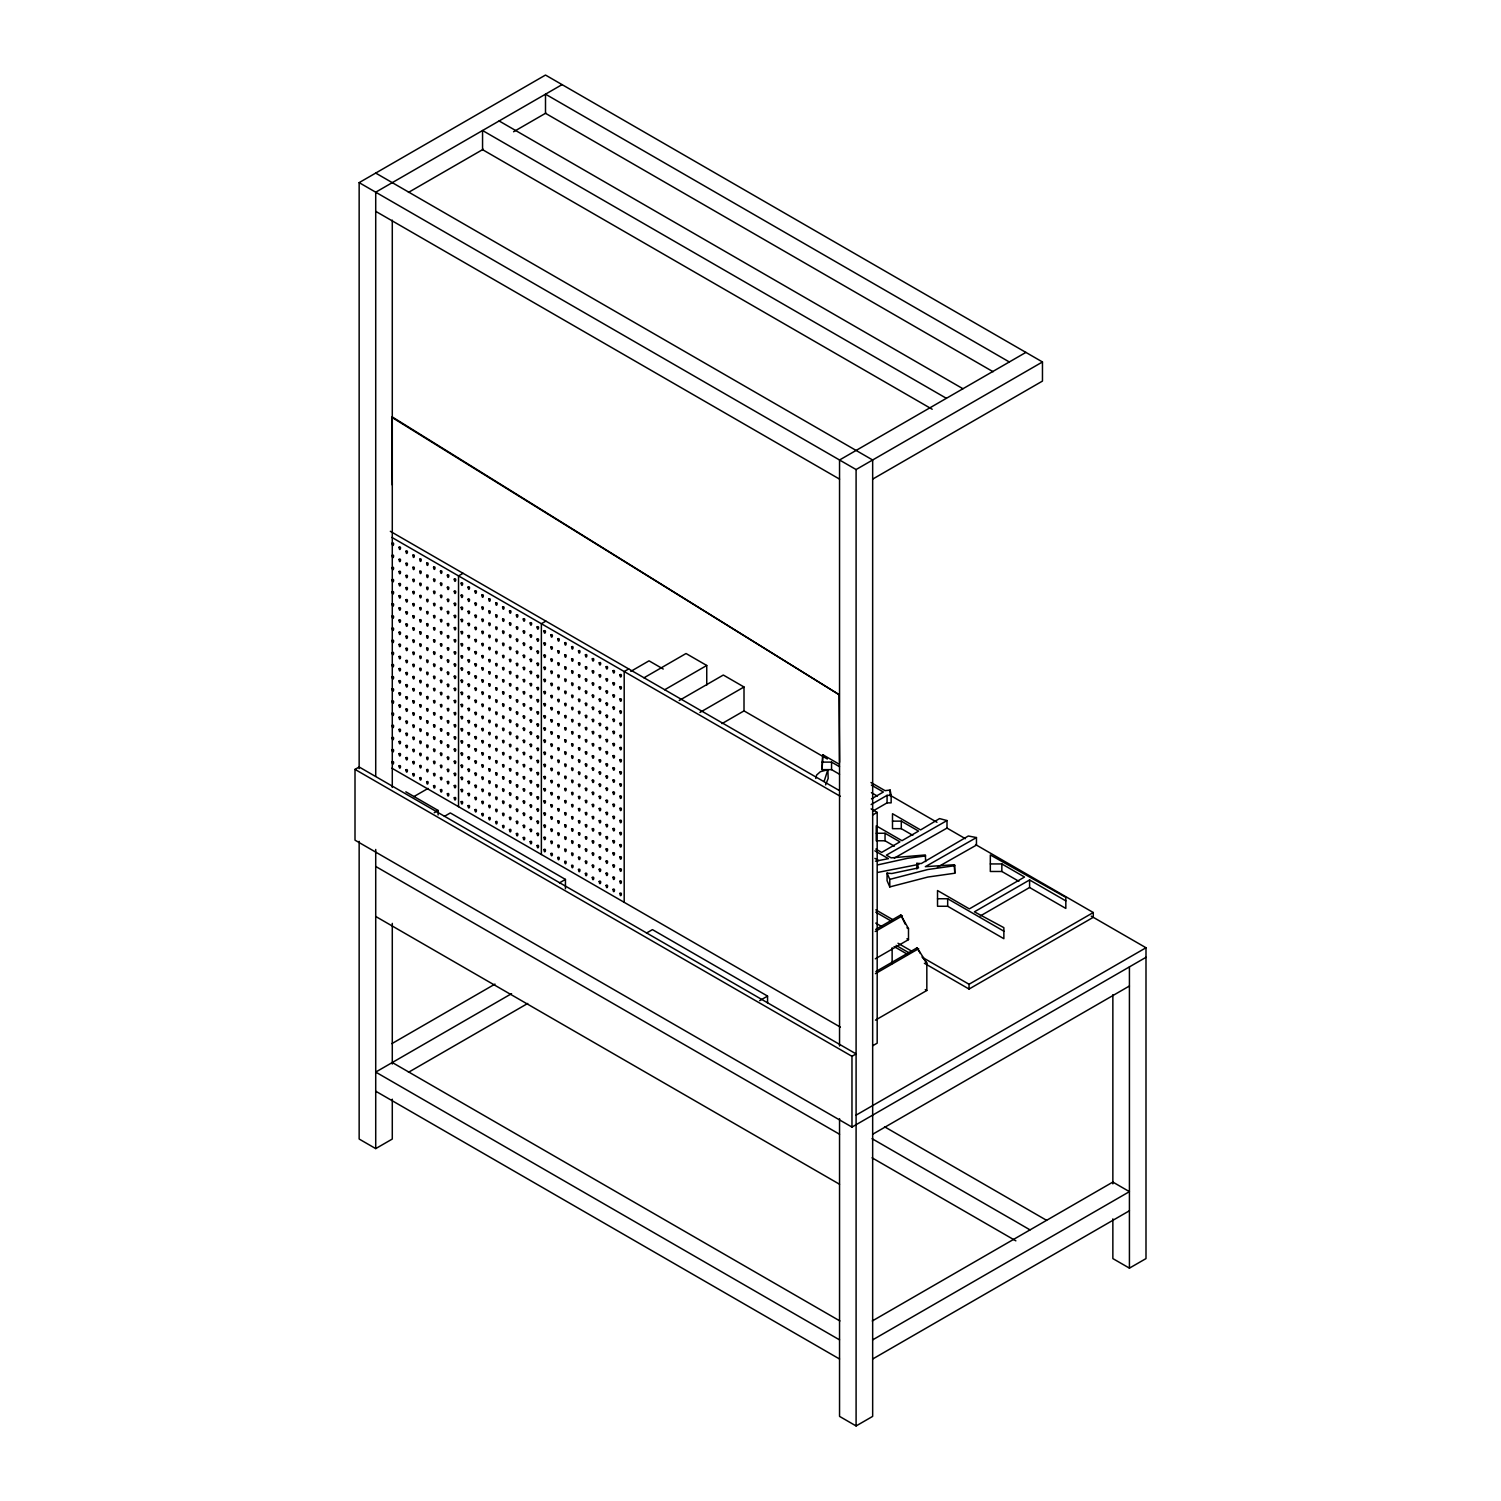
<?xml version="1.0" encoding="UTF-8"?>
<svg xmlns="http://www.w3.org/2000/svg" width="1501" height="1501" viewBox="0 0 1501 1501"><rect width="100%" height="100%" fill="white"/><g stroke="black" fill="none" stroke-linecap="round" stroke-linejoin="round"><path stroke-width="1.5" d="M839.528 774.253L831.554 769.638L822.079 769.638L822.754 754.684L838.834 763.971M822.079 769.638L822.754 754.684M815.756 778.456L816.657 775.004L820.39 771.683L827.839 769.732L824.105 781.458M825.625 784.892L828.177 778.437L827.839 769.732M359.152 768.662L359.152 182.634L545.501 75.05L1042.463 361.966L1042.463 381.085L872.663 479.119M562.068 84.619L375.719 192.203L375.719 775.886M408.441 192.428L483.247 149.256M513.567 131.75L545.895 113.082M463.059 573.307L458.537 575.915L458.537 806.694M545.895 621.114L541.373 623.722L541.373 854.501M1025.896 352.397L839.547 460L839.547 1046.009M359.152 182.634L856.095 469.55L1042.463 361.966M355.005 769.394L359.152 766.992L856.095 1053.908L851.968 1056.31L355.005 769.394L355.005 840.166L851.968 1127.082L1145.995 957.319M628.713 668.939L624.191 671.547L624.191 902.326M413.882 796.599L428.066 788.419M630.795 671.379L649.032 660.834L663.236 669.033M643.967 677.814L686.032 653.517L706.746 665.468L706.746 685.038M434.239 812.716L438.123 810.465L438.123 814.968M444.39 816.375L450.319 812.942L565.445 879.417L565.445 888.742M664.662 689.766L706.746 665.468M679.221 700.479L723.313 675.037L744.008 686.989L744.008 710.892L721.981 723.613M699.935 712.431L744.008 686.989M559.517 882.832L565.445 879.417M391.892 1043.627L494.992 984.093M511.56 993.662L375.719 1072.089L839.547 1339.868M871.481 798.87L883.357 792.021L871.406 785.117M646.481 933.059L652.428 929.626L767.555 996.082L767.555 1003.081M871.124 804.555L887.072 795.342L891.144 795.342L891.144 802.866L887.072 802.866L873.113 810.934M408.46 1072.314L527.733 1003.456M872.663 815.005L877.184 812.397L877.184 1043.176L872.663 1045.784M359.152 841.329L359.152 1139.034L375.719 1148.603L392.286 1139.034L392.286 1099.182M894.333 858.103L947 828.083L965.387 838.703M937.393 867.24L976.457 845.082L976.457 837.558L968.333 836.001L921.276 863.544L916.867 863.356L916.867 869.004M875.683 929.438L900.825 914.916L908.499 928.706L908.499 939.645L875.327 958.801M875.233 931.502L902.382 915.816M759.637 1000.66L767.555 996.082M1065.823 900.881L1029.592 879.961L974.412 911.82L1003.869 927.656L1003.869 938.707L947.675 906.266L937.525 906.266L937.525 890.525L969.346 908.893L1024.526 877.034L1001.842 863.938L990.322 863.938M875.89 971.579L917.13 947.769L926.83 963.117L926.83 990.472L875.477 1020.117M875.421 973.642L918.668 948.67M980.322 915.948L1029.592 887.504L1065.823 908.424L1065.823 897.373L990.322 854.951L990.322 871.481L1001.842 871.481L1018.86 881.293M922.346 957.319L969.046 984.262L1093.272 912.533L1093.272 917.317L969.046 989.046L924.372 963.267M856.095 1115.13L1145.995 947.75L1145.995 1258.588L1129.427 1268.139L1112.86 1258.588L1112.86 1218.887M872.663 1134.249L1129.427 986.007M872.269 1320.974L1112.86 1182.075L1129.427 1191.644L872.663 1339.868M872.663 1359.005L1129.427 1210.763M839.547 1118.677L839.547 1416.381L856.095 1425.95L872.663 1416.381L872.663 460L375.719 173.084M976.457 837.558L925.329 866.677L954.448 864.726L954.786 873.226L927.862 877.053L889.774 886.922L887.072 880.655L887.072 873.132L891.819 873.526L918.556 867.859L916.867 863.356M947 828.083L947 820.559L886.397 855.138L891.144 857.878L925.329 854.951L925.667 861.574M392.286 484.973L391.742 417.259L839.003 694.607L839.547 762.32M839.003 694.607L392.286 416.959M889.774 886.922L889.774 879.38L927.862 869.511L954.786 865.702M877.972 864.839L907.598 858.291L925.667 855.926M877.972 872.381L918.893 864.351M875.477 861.161L888.423 858.666L874.895 850.842M891.144 795.342L890.131 790.07L885.046 790.652L870.974 782.528M822.079 762.114L831.554 762.114L839.528 766.711M892.495 821.141L901.294 821.141L918.556 831.104L901.97 840.691L876.246 825.831L876.246 840.785L885.046 840.785L894.352 846.17M912.796 835.325L901.294 828.665L892.495 828.665L892.495 813.711L920.582 829.94L939.551 818.589L947 820.559M876.246 833.261L885.046 833.261L899.943 841.855L881.65 852.418L875.833 849.041M937.525 898.743L947.675 898.743L1003.869 931.183M1009.329 361.966L545.501 94.169L545.501 113.307L993.118 371.741M499.12 120.962L962.948 388.74M946.38 398.309L482.553 130.512L482.553 149.65L932.196 409.248M375.719 211.341L839.547 479.119M744.121 710.949L827.351 758.999M890.281 795.342L936.962 822.285M975.537 844.556L1093.272 912.533M1091.227 916.135L1145.995 947.75M871.406 792.641L877.372 796.093M390.335 531.316L838.815 790.239M871.124 808.889L877.184 812.397M391.874 537.414L840.354 796.337M874.895 858.384L878.76 860.617M875.852 909.869L893.339 919.963M906.942 927.806L908.499 928.706M875.758 912.158L891.294 921.126M906.942 938.763L908.499 939.645M875.758 923.096L881.594 926.473M897.992 943.247L912.195 951.446M896.116 945.386L909.719 953.229M926.83 963.117L922.214 956.794M894.089 946.568L907.692 954.411M925.273 989.572L926.83 990.472M391.874 768.193L840.354 1027.116M405.833 791.815L438.123 810.465M884.558 1126.782L1046.61 1220.332M872.062 1138.677L1030.042 1229.882M375.719 866.471L839.547 1134.249M872.062 1157.815L1015.858 1240.839M375.719 916.473L839.547 1184.251M392.286 1062.52L839.903 1320.955M375.719 1091.208L839.547 1359.005M917.13 947.769L920.169 953.191M900.825 914.916L905.197 924.128M887.072 873.132L889.774 879.38M954.786 873.226L954.448 864.726M1129.427 966.888L1129.427 1268.139M1112.86 994.694L1112.86 1183.857M1029.592 879.961L1029.592 887.504M1001.842 863.938L1001.842 871.481M969.046 984.262L969.046 989.046M947.675 898.743L947.675 906.266M901.294 821.141L901.294 828.665M892.138 947.713L892.138 963.68M890.131 790.07L890.131 795.718M887.072 795.342L887.072 802.866M885.046 833.261L885.046 840.785M856.095 469.55L856.095 1425.95M851.968 1056.31L851.968 1127.082M831.554 762.114L831.554 769.638M392.286 220.14L392.286 787.425M392.286 923.378L392.286 1064.021M375.719 849.453L375.719 1148.603M392.136 543.249C392.718 549.253 395.138 541.204 392.136 543.249M392.136 555.408C392.718 561.412 395.138 553.362 392.136 555.408M392.136 567.547C392.718 573.551 395.138 565.502 392.136 567.547M392.136 579.686C392.718 585.709 395.138 577.641 392.136 579.686M392.136 591.844C392.718 597.848 395.138 589.799 392.136 591.844M392.136 603.984C392.718 609.988 395.138 601.939 392.136 603.984M392.136 616.123C392.718 622.146 395.138 614.097 392.136 616.123M392.136 628.281C392.718 634.285 395.138 626.236 392.136 628.281M399.041 547.246C399.622 553.25 402.043 545.201 399.041 547.246M392.136 640.42C392.718 646.424 395.138 638.375 392.136 640.42M399.041 559.385C399.622 565.389 402.043 557.34 399.041 559.385M392.136 652.579C392.718 658.583 395.138 650.533 392.136 652.579M399.041 571.525C399.622 577.547 402.043 569.498 399.041 571.525M392.136 664.718C392.718 670.722 395.138 662.673 392.136 664.718M399.041 583.683C399.622 589.687 402.043 581.638 399.041 583.683M392.136 676.857C392.718 682.861 395.138 674.812 392.136 676.857M399.041 595.822C399.622 601.826 402.043 593.777 399.041 595.822M392.136 689.015C392.718 695.019 395.138 686.97 392.136 689.015M399.041 607.961C399.622 613.984 402.043 605.935 399.041 607.961M392.136 701.155C392.718 707.159 395.138 699.11 392.136 701.155M399.041 620.119C399.622 626.123 402.043 618.074 399.041 620.119M392.136 713.294C392.718 719.317 395.138 711.268 392.136 713.294M399.041 632.259C399.622 638.263 402.043 630.214 399.041 632.259M392.136 725.452C392.718 731.456 395.138 723.407 392.136 725.452M405.945 551.223C406.433 557.152 409.06 549.31 405.945 551.223M399.041 644.417C399.622 650.421 402.043 642.372 399.041 644.417M392.136 737.591C392.718 743.595 395.138 735.546 392.136 737.591M405.945 563.363C406.433 569.311 409.06 561.449 405.945 563.363M399.041 656.556C399.622 662.56 402.043 654.511 399.041 656.556M392.136 749.731C392.718 755.754 395.138 747.704 392.136 749.731M405.945 575.521C406.433 581.45 409.06 573.588 405.945 575.521M399.041 668.695C399.622 674.7 402.043 666.65 399.041 668.695M392.136 761.889C392.718 767.893 395.138 759.844 392.136 761.889M405.945 587.66C406.433 593.589 409.06 585.746 405.945 587.66M399.041 680.854C399.622 686.858 402.043 678.808 399.041 680.854M405.945 599.8C406.527 605.822 408.947 597.773 405.945 599.8M399.041 692.993C399.622 698.997 402.043 690.948 399.041 692.993M405.945 611.958C406.433 617.887 409.06 610.025 405.945 611.958M399.041 705.132C399.622 711.155 402.043 703.106 399.041 705.132M405.945 624.097C406.433 630.026 409.06 622.183 405.945 624.097M399.041 717.29C399.622 723.294 402.043 715.245 399.041 717.29M405.945 636.255C406.433 642.184 409.06 634.323 405.945 636.255M399.041 729.43C399.622 735.434 402.043 727.385 399.041 729.43M412.85 555.201C413.432 561.224 415.852 553.175 412.85 555.201M405.945 648.394C406.433 654.323 409.06 646.462 405.945 648.394M399.041 741.569C399.622 747.592 402.043 739.543 399.041 741.569M412.85 567.359C413.432 573.363 415.852 565.314 412.85 567.359M405.945 660.534C406.433 666.463 409.06 658.62 405.945 660.534M399.041 753.727C399.622 759.731 402.043 751.682 399.041 753.727M412.85 579.499C413.432 585.503 415.852 577.453 412.85 579.499M405.945 672.692C406.433 678.621 409.06 670.759 405.945 672.692M399.041 765.866C399.622 771.87 402.043 763.821 399.041 765.866M412.85 591.638C413.432 597.661 415.852 589.612 412.85 591.638M405.945 684.831C406.433 690.76 409.06 682.917 405.945 684.831M412.85 603.796C413.432 609.8 415.852 601.751 412.85 603.796M405.945 696.971C406.433 702.918 409.06 695.057 405.945 696.971M412.85 615.935C413.432 621.939 415.852 613.89 412.85 615.935M405.945 709.129C406.433 715.058 409.06 707.196 405.945 709.129M412.85 628.093C413.432 634.097 415.852 626.048 412.85 628.093M405.945 721.268C406.433 727.197 409.06 719.354 405.945 721.268M412.85 640.233C413.432 646.237 415.852 638.188 412.85 640.233M405.945 733.407C406.433 739.355 409.06 731.494 405.945 733.407M419.736 559.198C420.318 565.202 422.738 557.152 419.736 559.198M412.85 652.372C413.432 658.395 415.852 650.327 412.85 652.372M405.945 745.565C406.433 751.494 409.06 743.633 405.945 745.565M419.736 571.337C420.318 577.341 422.738 569.292 419.736 571.337M412.85 664.53C413.432 670.534 415.852 662.485 412.85 664.53M405.945 757.705C406.433 763.634 409.06 755.791 405.945 757.705M419.736 583.476C420.318 589.499 422.738 581.45 419.736 583.476M412.85 676.67C413.432 682.674 415.852 674.624 412.85 676.67M405.945 769.863C406.527 775.867 408.947 767.818 405.945 769.863M419.736 595.634C420.261 601.601 422.832 593.664 419.736 595.634M412.85 688.809C413.432 694.832 415.852 686.783 412.85 688.809M419.736 607.774C420.261 613.74 422.832 605.804 419.736 607.774M412.85 700.967C413.432 706.971 415.852 698.922 412.85 700.967M419.736 619.932C420.318 625.936 422.738 617.887 419.736 619.932M412.85 713.106C413.432 719.11 415.852 711.061 412.85 713.106M419.736 632.071C420.318 638.075 422.738 630.026 419.736 632.071M412.85 725.246C413.432 731.268 415.852 723.219 412.85 725.246M419.736 644.21C420.261 650.177 422.832 642.24 419.736 644.21M412.85 737.404C413.432 743.408 415.852 735.359 412.85 737.404M426.64 563.175C427.222 569.179 429.642 561.13 426.64 563.175M419.736 656.369C420.261 662.335 422.832 654.398 419.736 656.369M412.85 749.543C413.432 755.547 415.852 747.498 412.85 749.543M426.64 575.333C427.222 581.337 429.642 573.288 426.64 575.333M419.736 668.508C420.318 674.512 422.738 666.463 419.736 668.508M412.85 761.701C413.432 767.705 415.852 759.656 412.85 761.701M426.64 587.473C427.222 593.477 429.642 585.428 426.64 587.473M419.736 680.647C420.318 686.67 422.738 678.621 419.736 680.647M412.85 773.841C413.432 779.845 415.852 771.795 412.85 773.841M426.64 599.612C427.222 605.616 429.642 597.567 426.64 599.612M419.736 692.805C420.318 698.809 422.738 690.76 419.736 692.805M426.64 611.77C427.222 617.774 429.642 609.725 426.64 611.77M419.736 704.945C420.261 710.911 422.832 702.975 419.736 704.945M426.64 623.909C427.222 629.913 429.642 621.864 426.64 623.909M419.736 717.103C420.261 723.05 422.832 715.114 419.736 717.103M426.64 636.049C427.222 642.072 429.642 634.022 426.64 636.049M419.736 729.242C420.318 735.246 422.738 727.197 419.736 729.242M426.64 648.207C427.222 654.211 429.642 646.162 426.64 648.207M419.736 741.381C420.318 747.385 422.738 739.336 419.736 741.381M433.545 567.172C434.127 573.176 436.547 565.126 433.545 567.172M426.64 660.346C427.222 666.35 429.642 658.301 426.64 660.346M419.736 753.54C420.318 759.544 422.738 751.494 419.736 753.54M433.545 579.311C434.127 585.315 436.547 577.266 433.545 579.311M426.64 672.486C427.222 678.508 429.642 670.459 426.64 672.486M419.736 765.679C420.261 771.645 422.832 763.709 419.736 765.679M433.545 591.45C434.127 597.454 436.547 589.405 433.545 591.45M426.64 684.644C427.222 690.648 429.642 682.599 426.64 684.644M419.736 777.818C420.261 783.785 422.832 775.848 419.736 777.818M433.545 603.608C434.07 609.556 436.641 601.638 433.545 603.608M426.64 696.783C427.222 702.787 429.642 694.738 426.64 696.783M433.545 615.748C434.127 621.752 436.547 613.703 433.545 615.748M426.64 708.941C427.222 714.945 429.642 706.896 426.64 708.941M433.545 627.887C434.127 633.91 436.547 625.861 433.545 627.887M426.64 721.08C427.222 727.084 429.642 719.035 426.64 721.08M433.545 640.045C434.127 646.049 436.547 638 433.545 640.045M426.64 733.22C427.222 739.224 429.642 731.175 426.64 733.22M433.545 652.185C434.07 658.151 436.641 650.214 433.545 652.185M426.64 745.378C427.222 751.382 429.642 743.333 426.64 745.378M440.45 571.149C441.031 577.153 443.452 569.104 440.45 571.149M433.545 664.324C434.07 670.29 436.641 662.354 433.545 664.324M426.64 757.517C427.222 763.521 429.642 755.472 426.64 757.517M440.45 583.289C441.031 589.311 443.452 581.243 440.45 583.289M433.545 676.482C434.127 682.486 436.547 674.437 433.545 676.482M426.64 769.657C427.222 775.679 429.642 767.63 426.64 769.657M440.45 595.447C441.031 601.451 443.452 593.402 440.45 595.447M433.545 688.621C434.127 694.625 436.547 686.576 433.545 688.621M426.64 781.815C427.222 787.819 429.642 779.769 426.64 781.815M440.45 607.586C441.031 613.59 443.452 605.541 440.45 607.586M433.545 700.779C434.127 706.783 436.547 698.734 433.545 700.779M440.45 619.725C441.031 625.748 443.452 617.699 440.45 619.725M433.545 712.919C434.07 718.885 436.641 710.949 433.545 712.919M440.45 631.883C441.031 637.887 443.452 629.838 440.45 631.883M433.545 725.058C434.07 731.025 436.641 723.088 433.545 725.058M440.45 644.023C441.031 650.027 443.452 641.978 440.45 644.023M433.545 737.216C434.127 743.22 436.547 735.171 433.545 737.216M440.45 656.162C441.031 662.185 443.452 654.136 440.45 656.162M433.545 749.355C434.127 755.359 436.547 747.31 433.545 749.355M447.354 575.127C447.936 581.15 450.356 573.082 447.354 575.127M440.45 668.32C441.031 674.324 443.452 666.275 440.45 668.32M433.545 761.495C434.127 767.518 436.547 759.468 433.545 761.495M447.354 587.285C447.936 593.289 450.356 585.24 447.354 587.285M440.45 680.46C441.031 686.464 443.452 678.414 440.45 680.46M433.545 773.653C434.07 779.619 436.641 771.683 433.545 773.653M447.354 599.424C447.936 605.428 450.356 597.379 447.354 599.424M440.45 692.618C441.031 698.622 443.452 690.573 440.45 692.618M433.545 785.792C434.07 791.759 436.641 783.822 433.545 785.792M447.354 611.564C447.936 617.586 450.356 609.537 447.354 611.564M440.45 704.757C441.031 710.761 443.452 702.712 440.45 704.757M447.354 623.722C447.936 629.726 450.356 621.677 447.354 623.722M440.45 716.896C441.031 722.919 443.452 714.851 440.45 716.896M447.354 635.861C447.936 641.865 450.356 633.816 447.354 635.861M440.45 729.054C441.031 735.058 443.452 727.009 440.45 729.054M447.354 648.019C447.936 654.023 450.356 645.974 447.354 648.019M440.45 741.194C441.031 747.198 443.452 739.149 440.45 741.194M447.354 660.159C447.936 666.163 450.356 658.113 447.354 660.159M440.45 753.333C441.031 759.356 443.452 751.307 440.45 753.333M454.259 579.123C454.747 585.052 457.373 577.191 454.259 579.123M447.354 672.298C447.936 678.302 450.356 670.253 447.354 672.298M440.45 765.491C441.031 771.495 443.452 763.446 440.45 765.491M454.259 591.263C454.747 597.192 457.373 589.349 454.259 591.263M447.354 684.456C447.936 690.46 450.356 682.411 447.354 684.456M440.45 777.631C441.031 783.635 443.452 775.585 440.45 777.631M454.259 603.402C454.747 609.35 457.373 601.488 454.259 603.402M447.354 696.595C447.936 702.599 450.356 694.55 447.354 696.595M440.45 789.789C441.031 795.793 443.452 787.744 440.45 789.789M454.259 615.56C454.747 621.489 457.373 613.628 454.259 615.56M447.354 708.735C447.936 714.757 450.356 706.708 447.354 708.735M454.259 627.699C454.747 633.628 457.373 625.786 454.259 627.699M447.354 720.893C447.936 726.897 450.356 718.848 447.354 720.893M454.259 639.858C454.747 645.786 457.373 637.925 454.259 639.858M447.354 733.032C447.936 739.036 450.356 730.987 447.354 733.032M454.259 651.997C454.747 657.926 457.373 650.064 454.259 651.997M447.354 745.171C447.936 751.194 450.356 743.145 447.354 745.171M454.259 664.136C454.747 670.065 457.373 662.222 454.259 664.136M447.354 757.33C447.936 763.334 450.356 755.284 447.354 757.33M461.163 583.101C461.745 589.105 464.165 581.056 461.163 583.101M454.259 676.294C454.841 682.298 457.261 674.249 454.259 676.294M447.354 769.469C447.936 775.473 450.356 767.424 447.354 769.469M461.163 595.24C461.745 601.263 464.165 593.214 461.163 595.24M454.259 688.434C454.747 694.363 457.373 686.52 454.259 688.434M447.354 781.627C447.936 787.631 450.356 779.582 447.354 781.627M461.163 607.398C461.745 613.402 464.165 605.353 461.163 607.398M454.259 700.573C454.747 706.521 457.373 698.659 454.259 700.573M447.354 793.766C447.936 799.77 450.356 791.721 447.354 793.766M461.163 619.538C461.745 625.542 464.165 617.493 461.163 619.538M454.259 712.731C454.747 718.66 457.373 710.799 454.259 712.731M461.163 631.696C461.745 637.7 464.165 629.651 461.163 631.696M454.259 724.87C454.747 730.799 457.373 722.957 454.259 724.87M461.163 643.835C461.745 649.839 464.165 641.79 461.163 643.835M454.259 737.01C454.841 743.033 457.261 734.983 454.259 737.01M461.163 655.975C461.745 661.979 464.165 653.929 461.163 655.975M454.259 749.168C454.747 755.097 457.373 747.235 454.259 749.168M461.163 668.133C461.745 674.137 464.165 666.088 461.163 668.133M454.259 761.307C454.747 767.236 457.373 759.393 454.259 761.307M468.068 587.079C468.65 593.101 471.051 585.052 468.068 587.079M461.163 680.272C461.745 686.276 464.165 678.227 461.163 680.272M454.259 773.465C454.747 779.394 457.373 771.533 454.259 773.465M468.068 599.237C468.65 605.241 471.051 597.192 468.068 599.237M461.163 692.411C461.745 698.434 464.165 690.385 461.163 692.411M454.259 785.605C454.747 791.534 457.373 783.672 454.259 785.605M468.068 611.376C468.575 617.343 471.145 609.406 468.068 611.376M461.163 704.569C461.745 710.573 464.165 702.524 461.163 704.569M454.259 797.744C454.841 803.748 457.261 795.699 454.259 797.744M468.068 623.534C468.575 629.482 471.145 621.545 468.068 623.534M461.163 716.709C461.745 722.713 464.165 714.664 461.163 716.709M468.068 635.673C468.65 641.678 471.051 633.628 468.068 635.673M461.163 728.848C461.745 734.871 464.165 726.822 461.163 728.848M468.068 647.813C468.65 653.836 471.051 645.768 468.068 647.813M461.163 741.006C461.745 747.01 464.165 738.961 461.163 741.006M468.068 659.971C468.65 665.975 471.051 657.926 468.068 659.971M461.163 753.146C461.745 759.15 464.165 751.1 461.163 753.146M468.068 672.11C468.575 678.077 471.145 670.14 468.068 672.11M461.163 765.304C461.745 771.308 464.165 763.259 461.163 765.304M474.954 591.075C475.536 597.079 477.956 589.03 474.954 591.075M468.068 684.25C468.575 690.216 471.145 682.28 468.068 684.25M461.163 777.443C461.745 783.447 464.165 775.398 461.163 777.443M474.954 603.214C475.536 609.218 477.956 601.169 474.954 603.214M468.068 696.408C468.65 702.412 471.051 694.363 468.068 696.408M461.163 789.582C461.745 795.605 464.165 787.537 461.163 789.582M474.954 615.372C475.536 621.376 477.956 613.327 474.954 615.372M468.068 708.547C468.65 714.551 471.051 706.502 468.068 708.547M461.163 801.74C461.745 807.744 464.165 799.695 461.163 801.74M474.954 627.512C475.536 633.516 477.956 625.467 474.954 627.512M468.068 720.686C468.65 726.709 471.051 718.66 468.068 720.686M474.954 639.651C475.536 645.674 477.956 637.606 474.954 639.651M468.068 732.844C468.575 738.811 471.145 730.874 468.068 732.844M474.954 651.809C475.536 657.813 477.956 649.764 474.954 651.809M468.068 744.984C468.575 750.95 471.145 743.014 468.068 744.984M474.954 663.949C475.536 669.953 477.956 661.903 474.954 663.949M468.068 757.142C468.65 763.146 471.051 755.097 468.068 757.142M474.954 676.088C475.536 682.111 477.956 674.062 474.954 676.088M468.068 769.281C468.65 775.285 471.051 767.236 468.068 769.281M481.859 595.053C482.44 601.057 484.861 593.008 481.859 595.053M474.954 688.246C475.536 694.25 477.956 686.201 474.954 688.246M468.068 781.421C468.65 787.443 471.051 779.375 468.068 781.421M481.859 607.211C482.44 613.215 484.861 605.166 481.859 607.211M474.954 700.385C475.536 706.389 477.956 698.34 474.954 700.385M468.068 793.579C468.575 799.545 471.145 791.609 468.068 793.579M481.859 619.35C482.384 625.317 484.954 617.38 481.859 619.35M474.954 712.543C475.536 718.547 477.956 710.498 474.954 712.543M468.068 805.718C468.575 811.685 471.145 803.748 468.068 805.718M481.859 631.489C482.384 637.456 484.954 629.519 481.859 631.489M474.954 724.683C475.536 730.687 477.956 722.638 474.954 724.683M481.859 643.648C482.44 649.652 484.861 641.602 481.859 643.648M474.954 736.822C475.536 742.826 477.956 734.777 474.954 736.822M481.859 655.787C482.44 661.791 484.861 653.742 481.859 655.787M474.954 748.98C475.536 754.984 477.956 746.935 474.954 748.98M481.859 667.926C482.44 673.949 484.861 665.9 481.859 667.926M474.954 761.12C475.536 767.124 477.956 759.074 474.954 761.12M481.859 680.084C482.384 686.051 484.954 678.114 481.859 680.084M474.954 773.259C475.536 779.282 477.956 771.233 474.954 773.259M488.763 599.049C489.345 605.053 491.765 597.004 488.763 599.049M481.859 692.224C482.384 698.19 484.954 690.254 481.859 692.224M474.954 785.417C475.536 791.421 477.956 783.372 474.954 785.417M488.763 611.188C489.345 617.192 491.765 609.143 488.763 611.188M481.859 704.382C482.44 710.386 484.861 702.337 481.859 704.382M474.954 797.556C475.536 803.56 477.956 795.511 474.954 797.556M488.763 623.328C489.345 629.351 491.765 621.301 488.763 623.328M481.859 716.521C482.44 722.525 484.861 714.476 481.859 716.521M474.954 809.696C475.536 815.718 477.956 807.669 474.954 809.696M488.763 635.486C489.345 641.49 491.765 633.441 488.763 635.486M481.859 728.66C482.44 734.664 484.861 726.615 481.859 728.66M488.763 647.625C489.345 653.629 491.765 645.58 488.763 647.625M481.859 740.819C482.384 746.766 484.954 738.848 481.859 740.819M488.763 659.765C489.345 665.787 491.765 657.738 488.763 659.765M481.859 752.958C482.384 758.924 484.954 750.988 481.859 752.958M488.763 671.923C489.345 677.927 491.765 669.878 488.763 671.923M481.859 765.097C482.44 771.12 484.861 763.071 481.859 765.097M488.763 684.062C489.345 690.066 491.765 682.017 488.763 684.062M481.859 777.255C482.44 783.259 484.861 775.21 481.859 777.255M495.668 603.027C496.249 609.031 498.67 600.982 495.668 603.027M488.763 696.22C489.345 702.224 491.765 694.175 488.763 696.22M481.859 789.395C482.384 795.361 484.954 787.425 481.859 789.395M495.668 615.166C496.249 621.189 498.67 613.14 495.668 615.166M488.763 708.359C489.345 714.363 491.765 706.314 488.763 708.359M481.859 801.534C482.384 807.5 484.954 799.564 481.859 801.534M495.668 627.324C496.249 633.328 498.67 625.279 495.668 627.324M488.763 720.499C489.345 726.522 491.765 718.454 488.763 720.499M481.859 813.692C482.44 819.696 484.861 811.647 481.859 813.692M495.668 639.464C496.249 645.468 498.67 637.418 495.668 639.464M488.763 732.657C489.345 738.661 491.765 730.612 488.763 732.657M495.668 651.603C496.249 657.626 498.67 649.577 495.668 651.603M488.763 744.796C489.345 750.8 491.765 742.751 488.763 744.796M495.668 663.761C496.249 669.765 498.67 661.716 495.668 663.761M488.763 756.936C489.345 762.958 491.765 754.909 488.763 756.936M495.668 675.9C496.249 681.904 498.67 673.855 495.668 675.9M488.763 769.094C489.345 775.098 491.765 767.049 488.763 769.094M495.668 688.058C496.249 694.062 498.67 686.013 495.668 688.058M488.763 781.233C489.345 787.237 491.765 779.188 488.763 781.233M502.572 607.004C503.06 612.952 505.687 605.091 502.572 607.004M495.668 700.198C496.249 706.202 498.67 698.153 495.668 700.198M488.763 793.372C489.345 799.395 491.765 791.346 488.763 793.372M502.572 619.163C503.06 625.091 505.687 617.23 502.572 619.163M495.668 712.337C496.249 718.36 498.67 710.292 495.668 712.337M488.763 805.53C489.345 811.534 491.765 803.485 488.763 805.53M502.572 631.302C503.06 637.231 505.687 629.388 502.572 631.302M495.668 724.495C496.249 730.499 498.67 722.45 495.668 724.495M488.763 817.67C489.345 823.674 491.765 815.625 488.763 817.67M502.572 643.46C503.154 649.464 505.574 641.415 502.572 643.46M495.668 736.635C496.249 742.639 498.67 734.589 495.668 736.635M502.572 655.599C503.06 661.528 505.687 653.667 502.572 655.599M495.668 748.774C496.249 754.797 498.67 746.747 495.668 748.774M502.572 667.739C503.06 673.668 505.687 665.825 502.572 667.739M495.668 760.932C496.249 766.936 498.67 758.887 495.668 760.932M502.572 679.897C503.06 685.826 505.687 677.964 502.572 679.897M495.668 773.071C496.249 779.075 498.67 771.026 495.668 773.071M502.572 692.036C503.06 697.965 505.687 690.122 502.572 692.036M495.668 785.229C496.249 791.233 498.67 783.184 495.668 785.229M509.477 611.001C510.059 617.005 512.479 608.956 509.477 611.001M502.572 704.175C503.154 710.198 505.574 702.149 502.572 704.175M495.668 797.369C496.249 803.373 498.67 795.324 495.668 797.369M509.477 623.14C510.059 629.144 512.479 621.095 509.477 623.14M502.572 716.333C503.06 722.262 505.687 714.401 502.572 716.333M495.668 809.508C496.249 815.512 498.67 807.463 495.668 809.508M509.477 635.298C510.059 641.302 512.479 633.253 509.477 635.298M502.572 728.473C503.06 734.402 505.687 726.559 502.572 728.473M495.668 821.666C496.249 827.67 498.67 819.621 495.668 821.666M509.477 647.438C510.059 653.442 512.479 645.392 509.477 647.438M502.572 740.612C503.06 746.56 505.687 738.698 502.572 740.612M509.477 659.577C510.059 665.581 512.479 657.532 509.477 659.577M502.572 752.77C503.06 758.699 505.687 750.838 502.572 752.77M509.477 671.735C510.059 677.739 512.479 669.69 509.477 671.735M502.572 764.91C503.154 770.914 505.574 762.864 502.572 764.91M509.477 683.874C510.059 689.878 512.479 681.829 509.477 683.874M502.572 777.068C503.06 782.997 505.687 775.135 502.572 777.068M509.477 696.014C510.059 702.036 512.479 693.987 509.477 696.014M502.572 789.207C503.06 795.136 505.687 787.274 502.572 789.207M516.382 614.978C516.963 620.982 519.384 612.933 516.382 614.978M509.477 708.172C510.059 714.176 512.479 706.127 509.477 708.172M502.572 801.346C503.06 807.275 505.687 799.433 502.572 801.346M516.382 627.137C516.963 633.141 519.384 625.091 516.382 627.137M509.477 720.311C510.059 726.315 512.479 718.266 509.477 720.311M502.572 813.504C503.06 819.433 505.687 811.572 502.572 813.504M516.382 639.276C516.888 645.242 519.459 637.306 516.382 639.276M509.477 732.45C510.059 738.473 512.479 730.424 509.477 732.45M502.572 825.644C503.06 831.573 505.687 823.73 502.572 825.644M516.382 651.415C516.888 657.382 519.459 649.445 516.382 651.415M509.477 744.609C510.059 750.613 512.479 742.563 509.477 744.609M516.382 663.573C516.963 669.577 519.384 661.528 516.382 663.573M509.477 756.748C510.059 762.752 512.479 754.703 509.477 756.748M516.382 675.713C516.963 681.717 519.384 673.668 516.382 675.713M509.477 768.906C510.059 774.91 512.479 766.861 509.477 768.906M516.382 687.852C516.963 693.875 519.384 685.826 516.382 687.852M509.477 781.045C510.059 787.049 512.479 779 509.477 781.045M516.382 700.01C516.888 705.977 519.459 698.04 516.382 700.01M509.477 793.185C510.059 799.189 512.479 791.14 509.477 793.185M523.267 618.975C523.868 624.979 526.269 616.93 523.267 618.975M516.382 712.149C516.888 718.116 519.459 710.179 516.382 712.149M509.477 805.343C510.059 811.347 512.479 803.298 509.477 805.343M523.267 631.114C523.868 637.118 526.269 629.069 523.267 631.114M516.382 724.289C516.963 730.312 519.384 722.262 516.382 724.289M509.477 817.482C510.059 823.486 512.479 815.437 509.477 817.482M523.267 643.254C523.868 649.276 526.269 641.208 523.267 643.254M516.382 736.447C516.963 742.451 519.384 734.402 516.382 736.447M509.477 829.621C510.059 835.644 512.479 827.595 509.477 829.621M523.267 655.412C523.868 661.416 526.269 653.367 523.267 655.412M516.382 748.586C516.963 754.59 519.384 746.541 516.382 748.586M523.267 667.551C523.868 673.555 526.269 665.506 523.267 667.551M516.382 760.744C516.888 766.692 519.459 758.755 516.382 760.744M523.267 679.69C523.868 685.713 526.269 677.664 523.267 679.69M516.382 772.884C516.963 778.888 519.384 770.839 516.382 772.884M523.267 691.848C523.868 697.852 526.269 689.803 523.267 691.848M516.382 785.023C516.963 791.046 519.384 782.978 516.382 785.023M523.267 703.988C523.868 709.992 526.269 701.943 523.267 703.988M516.382 797.181C516.963 803.185 519.384 795.136 516.382 797.181M530.172 622.953C530.754 628.957 533.174 620.907 530.172 622.953M523.267 716.127C523.868 722.15 526.269 714.101 523.267 716.127M516.382 809.32C516.888 815.287 519.459 807.35 516.382 809.32M530.172 635.092C530.754 641.115 533.174 633.047 530.172 635.092M523.267 728.285C523.868 734.289 526.269 726.24 523.267 728.285M516.382 821.46C516.888 827.426 519.459 819.49 516.382 821.46M530.172 647.25C530.697 653.216 533.268 645.28 530.172 647.25M523.267 740.425C523.868 746.429 526.269 738.379 523.267 740.425M516.382 833.618C516.963 839.622 519.384 831.573 516.382 833.618M530.172 659.389C530.697 665.356 533.268 657.419 530.172 659.389M523.267 752.583C523.868 758.587 526.269 750.538 523.267 752.583M530.172 671.529C530.754 677.551 533.174 669.502 530.172 671.529M523.267 764.722C523.868 770.726 526.269 762.677 523.267 764.722M530.172 683.687C530.754 689.691 533.174 681.642 530.172 683.687M523.267 776.861C523.868 782.884 526.269 774.816 523.267 776.861M530.172 695.826C530.754 701.83 533.174 693.781 530.172 695.826M523.267 789.019C523.868 795.023 526.269 786.974 523.267 789.019M530.172 707.984C530.697 713.932 533.268 705.995 530.172 707.984M523.267 801.159C523.868 807.163 526.269 799.114 523.267 801.159M537.077 626.93C537.658 632.953 540.079 624.904 537.077 626.93M530.172 720.124C530.697 726.09 533.268 718.153 530.172 720.124M523.267 813.298C523.868 819.321 526.269 811.272 523.267 813.298M537.077 639.088C537.658 645.092 540.079 637.043 537.077 639.088M530.172 732.263C530.754 738.267 533.174 730.218 530.172 732.263M523.267 825.456C523.868 831.46 526.269 823.411 523.267 825.456M537.077 651.228C537.658 657.232 540.079 649.183 537.077 651.228M530.172 744.421C530.754 750.425 533.174 742.376 530.172 744.421M523.267 837.596C523.868 843.6 526.269 835.55 523.267 837.596M537.077 663.367C537.658 669.39 540.079 661.341 537.077 663.367M530.172 756.56C530.697 762.527 533.268 754.59 530.172 756.56M537.077 675.525C537.658 681.529 540.079 673.48 537.077 675.525M530.172 768.7C530.697 774.666 533.268 766.73 530.172 768.7M537.077 687.664C537.658 693.668 540.079 685.619 537.077 687.664M530.172 780.858C530.754 786.862 533.174 778.813 530.172 780.858M537.077 699.822C537.658 705.826 540.079 697.777 537.077 699.822M530.172 792.997C530.754 799.001 533.174 790.952 530.172 792.997M537.077 711.962C537.658 717.966 540.079 709.917 537.077 711.962M530.172 805.136C530.754 811.159 533.174 803.11 530.172 805.136M543.981 630.927C544.563 636.931 546.983 628.881 543.981 630.927M537.077 724.101C537.658 730.105 540.079 722.056 537.077 724.101M530.172 817.295C530.697 823.261 533.268 815.324 530.172 817.295M543.981 643.066C544.563 649.07 546.983 641.021 543.981 643.066M537.077 736.259C537.658 742.263 540.079 734.214 537.077 736.259M530.172 829.434C530.697 835.4 533.268 827.464 530.172 829.434M543.981 655.205C544.563 661.228 546.983 653.179 543.981 655.205M537.077 748.399C537.658 754.403 540.079 746.353 537.077 748.399M530.172 841.592C530.754 847.596 533.174 839.547 530.172 841.592M543.981 667.363C544.563 673.367 546.983 665.318 543.981 667.363M537.077 760.538C537.658 766.561 540.079 758.512 537.077 760.538M543.981 679.503C544.563 685.507 546.983 677.458 543.981 679.503M537.077 772.696C537.658 778.7 540.079 770.651 537.077 772.696M543.981 691.661C544.563 697.665 546.983 689.616 543.981 691.661M537.077 784.835C537.658 790.839 540.079 782.79 537.077 784.835M543.981 703.8C544.563 709.804 546.983 701.755 543.981 703.8M537.077 796.975C537.658 802.997 540.079 794.948 537.077 796.975M543.981 715.939C544.563 721.962 546.983 713.894 543.981 715.939M537.077 809.133C537.658 815.137 540.079 807.088 537.077 809.133M550.886 634.904C551.392 640.833 554 632.99 550.886 634.904M543.981 728.098C544.563 734.102 546.983 726.052 543.981 728.098M537.077 821.272C537.658 827.276 540.079 819.227 537.077 821.272M550.886 647.044C551.392 652.991 554 645.13 550.886 647.044M543.981 740.237C544.563 746.241 546.983 738.192 543.981 740.237M537.077 833.43C537.658 839.434 540.079 831.385 537.077 833.43M550.886 659.202C551.392 665.131 554 657.269 550.886 659.202M543.981 752.376C544.563 758.399 546.983 750.35 543.981 752.376M537.077 845.57C537.658 851.574 540.079 843.524 537.077 845.57M550.886 671.341C551.467 677.345 553.888 669.296 550.886 671.341M543.981 764.534C544.563 770.538 546.983 762.489 543.981 764.534M550.886 683.499C551.392 689.428 554 681.567 550.886 683.499M543.981 776.674C544.563 782.678 546.983 774.629 543.981 776.674M550.886 695.638C551.392 701.567 554 693.725 550.886 695.638M543.981 788.813C544.563 794.836 546.983 786.787 543.981 788.813M550.886 707.778C551.392 713.707 554 705.864 550.886 707.778M543.981 800.971C544.563 806.975 546.983 798.926 543.981 800.971M550.886 719.936C551.392 725.865 554 718.003 550.886 719.936M543.981 813.11C544.563 819.114 546.983 811.065 543.981 813.11M557.79 638.901C558.372 644.905 560.792 636.856 557.79 638.901M550.886 732.075C551.467 738.079 553.888 730.03 550.886 732.075M543.981 825.269C544.563 831.273 546.983 823.223 543.981 825.269M557.79 651.04C558.372 657.044 560.792 648.995 557.79 651.04M550.886 744.215C551.392 750.162 554 742.301 550.886 744.215M543.981 837.408C544.563 843.412 546.983 835.363 543.981 837.408M557.79 663.179C558.372 669.183 560.792 661.134 557.79 663.179M550.886 756.373C551.392 762.302 554 754.44 550.886 756.373M543.981 849.547C544.563 855.57 546.983 847.502 543.981 849.547M557.79 675.337C558.372 681.341 560.792 673.292 557.79 675.337M550.886 768.512C551.392 774.441 554 766.598 550.886 768.512M557.79 687.477C558.372 693.481 560.792 685.432 557.79 687.477M550.886 780.67C551.392 786.599 554 778.738 550.886 780.67M557.79 699.616C558.372 705.639 560.792 697.59 557.79 699.616M550.886 792.809C551.392 798.738 554 790.877 550.886 792.809M557.79 711.774C558.372 717.778 560.792 709.729 557.79 711.774M550.886 804.949C551.392 810.878 554 803.035 550.886 804.949M557.79 723.914C558.372 729.918 560.792 721.868 557.79 723.914M550.886 817.107C551.392 823.036 554 815.174 550.886 817.107M564.695 642.878C565.277 648.882 567.697 640.833 564.695 642.878M557.79 736.053C558.372 742.076 560.792 734.027 557.79 736.053M550.886 829.246C551.392 835.175 554 827.332 550.886 829.246M564.695 655.018C565.277 661.022 567.697 652.973 564.695 655.018M557.79 748.211C558.372 754.215 560.792 746.166 557.79 748.211M550.886 841.386C551.467 847.408 553.888 839.359 550.886 841.386M564.695 667.176C565.202 673.123 567.791 665.206 564.695 667.176M557.79 760.35C558.372 766.354 560.792 758.305 557.79 760.35M550.886 853.544C551.392 859.473 554 851.611 550.886 853.544M564.695 679.315C565.202 685.282 567.791 677.345 564.695 679.315M557.79 772.508C558.372 778.512 560.792 770.463 557.79 772.508M564.695 691.454C565.277 697.477 567.697 689.428 564.695 691.454M557.79 784.648C558.372 790.652 560.792 782.603 557.79 784.648M564.695 703.613C565.277 709.617 567.697 701.567 564.695 703.613M557.79 796.787C558.372 802.791 560.792 794.742 557.79 796.787M564.695 715.752C565.202 721.718 567.791 713.782 564.695 715.752M557.79 808.945C558.372 814.949 560.792 806.9 557.79 808.945M564.695 727.891C565.202 733.858 567.791 725.921 564.695 727.891M557.79 821.085C558.372 827.089 560.792 819.039 557.79 821.085M571.6 646.856C572.181 652.86 574.583 644.811 571.6 646.856M564.695 740.049C565.277 746.053 567.697 738.004 564.695 740.049M557.79 833.224C558.372 839.247 560.792 831.198 557.79 833.224M571.6 659.014C572.181 665.018 574.583 656.969 571.6 659.014M564.695 752.189C565.277 758.193 567.697 750.144 564.695 752.189M557.79 845.382C558.372 851.386 560.792 843.337 557.79 845.382M571.6 671.153C572.181 677.157 574.583 669.108 571.6 671.153M564.695 764.347C565.277 770.351 567.697 762.302 564.695 764.347M557.79 857.521C558.372 863.525 560.792 855.476 557.79 857.521M571.6 683.293C572.181 689.315 574.583 681.266 571.6 683.293M564.695 776.486C565.202 782.453 567.791 774.516 564.695 776.486M571.6 695.451C572.181 701.455 574.583 693.406 571.6 695.451M564.695 788.625C565.202 794.592 567.791 786.655 564.695 788.625M571.6 707.59C572.181 713.594 574.583 705.545 571.6 707.59M564.695 800.784C565.277 806.788 567.697 798.738 564.695 800.784M571.6 719.73C572.181 725.752 574.583 717.703 571.6 719.73M564.695 812.923C565.277 818.927 567.697 810.878 564.695 812.923M571.6 731.888C572.181 737.892 574.583 729.842 571.6 731.888M564.695 825.062C565.277 831.085 567.697 823.036 564.695 825.062M578.485 650.852C579.067 656.856 581.487 648.807 578.485 650.852M571.6 744.027C572.181 750.031 574.583 741.982 571.6 744.027M564.695 837.22C565.202 843.187 567.791 835.25 564.695 837.22M578.485 662.992C579.067 668.996 581.487 660.947 578.485 662.992M571.6 756.185C572.181 762.189 574.583 754.14 571.6 756.185M564.695 849.36C565.202 855.326 567.791 847.39 564.695 849.36M578.485 675.131C579.011 681.098 581.581 673.161 578.485 675.131M571.6 768.324C572.181 774.328 574.583 766.279 571.6 768.324M564.695 861.499C565.277 867.522 567.697 859.473 564.695 861.499M578.485 687.289C579.011 693.256 581.581 685.319 578.485 687.289M571.6 780.464C572.181 786.486 574.583 778.419 571.6 780.464M578.485 699.428C579.067 705.432 581.487 697.383 578.485 699.428M571.6 792.622C572.181 798.626 574.583 790.577 571.6 792.622M578.485 711.568C579.067 717.591 581.487 709.541 578.485 711.568M571.6 804.761C572.181 810.765 574.583 802.716 571.6 804.761M578.485 723.726C579.011 729.692 581.581 721.756 578.485 723.726M571.6 816.9C572.181 822.923 574.583 814.874 571.6 816.9M578.485 735.865C579.011 741.832 581.581 733.895 578.485 735.865M571.6 829.059C572.181 835.063 574.583 827.013 571.6 829.059M585.39 654.83C585.972 660.834 588.392 652.785 585.39 654.83M578.485 748.023C579.067 754.027 581.487 745.978 578.485 748.023M571.6 841.198C572.181 847.202 574.583 839.153 571.6 841.198M585.39 666.969C585.972 672.992 588.392 664.943 585.39 666.969M578.485 760.163C579.067 766.167 581.487 758.118 578.485 760.163M571.6 853.337C572.181 859.36 574.583 851.311 571.6 853.337M585.39 679.127C585.972 685.131 588.392 677.082 585.39 679.127M578.485 772.302C579.067 778.325 581.487 770.276 578.485 772.302M571.6 865.495C572.181 871.499 574.583 863.45 571.6 865.495M585.39 691.267C585.972 697.271 588.392 689.222 585.39 691.267M578.485 784.46C579.011 790.427 581.581 782.49 578.485 784.46M585.39 703.425C585.972 709.429 588.392 701.38 585.39 703.425M578.485 796.599C579.011 802.566 581.581 794.629 578.485 796.599M585.39 715.564C585.972 721.568 588.392 713.519 585.39 715.564M578.485 808.739C579.067 814.762 581.487 806.712 578.485 808.739M585.39 727.704C585.972 733.708 588.392 725.658 585.39 727.704M578.485 820.897C579.067 826.901 581.487 818.852 578.485 820.897M585.39 739.862C585.972 745.866 588.392 737.817 585.39 739.862M578.485 833.036C579.067 839.04 581.487 830.991 578.485 833.036M592.295 658.808C592.876 664.83 595.297 656.781 592.295 658.808M585.39 752.001C585.972 758.005 588.392 749.956 585.39 752.001M578.485 845.194C579.011 851.142 581.581 843.206 578.485 845.194M592.295 670.966C592.876 676.97 595.297 668.921 592.295 670.966M585.39 764.14C585.972 770.163 588.392 762.114 585.39 764.14M578.485 857.334C579.011 863.3 581.581 855.364 578.485 857.334M592.295 683.105C592.876 689.109 595.297 681.06 592.295 683.105M585.39 776.298C585.972 782.302 588.392 774.253 585.39 776.298M578.485 869.473C579.067 875.477 581.487 867.428 578.485 869.473M592.295 695.263C592.876 701.267 595.297 693.218 592.295 695.263M585.39 788.438C585.972 794.442 588.392 786.393 585.39 788.438M592.295 707.403C592.876 713.407 595.297 705.357 592.295 707.403M585.39 800.577C585.972 806.6 588.392 798.551 585.39 800.577M592.295 719.542C592.876 725.546 595.297 717.497 592.295 719.542M585.39 812.735C585.972 818.739 588.392 810.69 585.39 812.735M592.295 731.7C592.876 737.704 595.297 729.655 592.295 731.7M585.39 824.875C585.972 830.879 588.392 822.829 585.39 824.875M592.295 743.839C592.876 749.843 595.297 741.794 592.295 743.839M585.39 837.033C585.972 843.037 588.392 834.988 585.39 837.033M599.199 662.804C599.706 668.733 602.314 660.872 599.199 662.804M592.295 755.979C592.876 762.001 595.297 753.952 592.295 755.979M585.39 849.172C585.972 855.176 588.392 847.127 585.39 849.172M599.199 674.943C599.706 680.872 602.314 673.03 599.199 674.943M592.295 768.137C592.876 774.141 595.297 766.092 592.295 768.137M585.39 861.311C585.972 867.315 588.392 859.266 585.39 861.311M599.199 687.102C599.706 693.03 602.314 685.169 599.199 687.102M592.295 780.276C592.876 786.28 595.297 778.231 592.295 780.276M585.39 873.469C585.972 879.473 588.392 871.424 585.39 873.469M599.199 699.241C599.706 705.17 602.314 697.327 599.199 699.241M592.295 792.415C592.876 798.438 595.297 790.389 592.295 792.415M599.199 711.38C599.706 717.309 602.314 709.466 599.199 711.38M592.295 804.574C592.876 810.578 595.297 802.528 592.295 804.574M599.199 723.538C599.706 729.467 602.314 721.606 599.199 723.538M592.295 816.713C592.876 822.717 595.297 814.668 592.295 816.713M599.199 735.678C599.706 741.607 602.314 733.764 599.199 735.678M592.295 828.871C592.876 834.875 595.297 826.826 592.295 828.871M599.199 747.817C599.706 753.765 602.314 745.903 599.199 747.817M592.295 841.01C592.876 847.014 595.297 838.965 592.295 841.01M606.104 666.782C606.685 672.786 609.106 664.737 606.104 666.782M599.199 759.975C599.706 765.904 602.314 758.043 599.199 759.975M592.295 853.15C592.876 859.172 595.297 851.105 592.295 853.15M606.104 678.94C606.685 684.944 609.106 676.895 606.104 678.94M599.199 772.114C599.706 778.043 602.314 770.201 599.199 772.114M592.295 865.308C592.876 871.312 595.297 863.263 592.295 865.308M606.104 691.079C606.685 697.083 609.106 689.034 606.104 691.079M599.199 784.254C599.706 790.201 602.314 782.34 599.199 784.254M592.295 877.447C592.876 883.451 595.297 875.402 592.295 877.447M606.104 703.219C606.685 709.241 609.106 701.173 606.104 703.219M599.199 796.412C599.706 802.341 602.314 794.479 599.199 796.412M606.104 715.377C606.685 721.381 609.106 713.331 606.104 715.377M599.199 808.551C599.781 814.555 602.201 806.506 599.199 808.551M606.104 727.516C606.685 733.52 609.106 725.471 606.104 727.516M599.199 820.709C599.706 826.638 602.314 818.777 599.199 820.709M606.104 739.655C606.685 745.678 609.106 737.629 606.104 739.655M599.199 832.849C599.706 838.778 602.314 830.935 599.199 832.849M606.104 751.813C606.685 757.817 609.106 749.768 606.104 751.813M599.199 844.988C599.706 850.917 602.314 843.074 599.199 844.988M613.008 670.778C613.59 676.782 616.01 668.733 613.008 670.778M606.104 763.953C606.685 769.957 609.106 761.908 606.104 763.953M599.199 857.146C599.706 863.075 602.314 855.214 599.199 857.146M613.008 682.917C613.515 688.884 616.104 680.947 613.008 682.917M606.104 776.111C606.685 782.115 609.106 774.066 606.104 776.111M599.199 869.285C599.781 875.289 602.201 867.24 599.199 869.285M613.008 695.057C613.515 701.023 616.104 693.087 613.008 695.057M606.104 788.25C606.685 794.254 609.106 786.205 606.104 788.25M599.199 881.425C599.706 887.372 602.314 879.511 599.199 881.425M613.008 707.215C613.59 713.219 616.01 705.17 613.008 707.215M606.104 800.389C606.685 806.393 609.106 798.344 606.104 800.389M613.008 719.354C613.59 725.358 616.01 717.309 613.008 719.354M606.104 812.548C606.685 818.552 609.106 810.502 606.104 812.548M613.008 731.494C613.59 737.516 616.01 729.467 613.008 731.494M606.104 824.687C606.685 830.691 609.106 822.642 606.104 824.687M613.008 743.652C613.515 749.618 616.104 741.682 613.008 743.652M606.104 836.826C606.685 842.849 609.106 834.8 606.104 836.826M613.008 755.791C613.515 761.757 616.104 753.821 613.008 755.791M606.104 848.984C606.685 854.988 609.106 846.939 606.104 848.984M619.913 674.756C620.495 680.76 622.915 672.711 619.913 674.756M613.008 767.949C613.59 773.953 616.01 765.904 613.008 767.949M606.104 861.124C606.685 867.128 609.106 859.079 606.104 861.124M619.913 686.895C620.495 692.918 622.915 684.869 619.913 686.895M613.008 780.088C613.59 786.092 616.01 778.043 613.008 780.088M606.104 873.263C606.685 879.286 609.106 871.237 606.104 873.263M619.913 699.053C620.495 705.057 622.915 697.008 619.913 699.053M613.008 792.228C613.59 798.232 616.01 790.183 613.008 792.228M606.104 885.421C606.685 891.425 609.106 883.376 606.104 885.421M619.913 711.193C620.495 717.197 622.915 709.147 619.913 711.193M613.008 804.386C613.515 810.334 616.104 802.416 613.008 804.386M619.913 723.332C620.495 729.355 622.915 721.306 619.913 723.332M613.008 816.525C613.515 822.492 616.104 814.555 613.008 816.525M619.913 735.49C620.495 741.494 622.915 733.445 619.913 735.49M613.008 828.665C613.59 834.687 616.01 826.638 613.008 828.665M619.913 747.629C620.495 753.633 622.915 745.584 619.913 747.629M613.008 840.823C613.59 846.827 616.01 838.778 613.008 840.823M619.913 759.787C620.495 765.791 622.915 757.742 619.913 759.787M613.008 852.962C613.59 858.966 616.01 850.917 613.008 852.962M619.913 771.927C620.495 777.931 622.915 769.882 619.913 771.927M613.008 865.101C613.515 871.068 616.104 863.131 613.008 865.101M619.913 784.066C620.495 790.07 622.915 782.021 619.913 784.066M613.008 877.259C613.515 883.226 616.104 875.289 613.008 877.259M619.913 796.224C620.495 802.228 622.915 794.179 619.913 796.224M613.008 889.399C613.59 895.403 616.01 887.354 613.008 889.399M619.913 808.364C620.495 814.368 622.915 806.318 619.913 808.364M619.913 820.503C620.495 826.526 622.915 818.477 619.913 820.503M619.913 832.661C620.495 838.665 622.915 830.616 619.913 832.661M619.913 844.8C620.495 850.804 622.915 842.755 619.913 844.8M619.913 856.94C620.495 862.962 622.915 854.913 619.913 856.94M619.913 869.098C620.495 875.102 622.915 867.053 619.913 869.098M619.913 881.237C620.495 887.241 622.915 879.192 619.913 881.237M619.913 893.395C620.495 899.399 622.915 891.35 619.913 893.395"/></g></svg>
